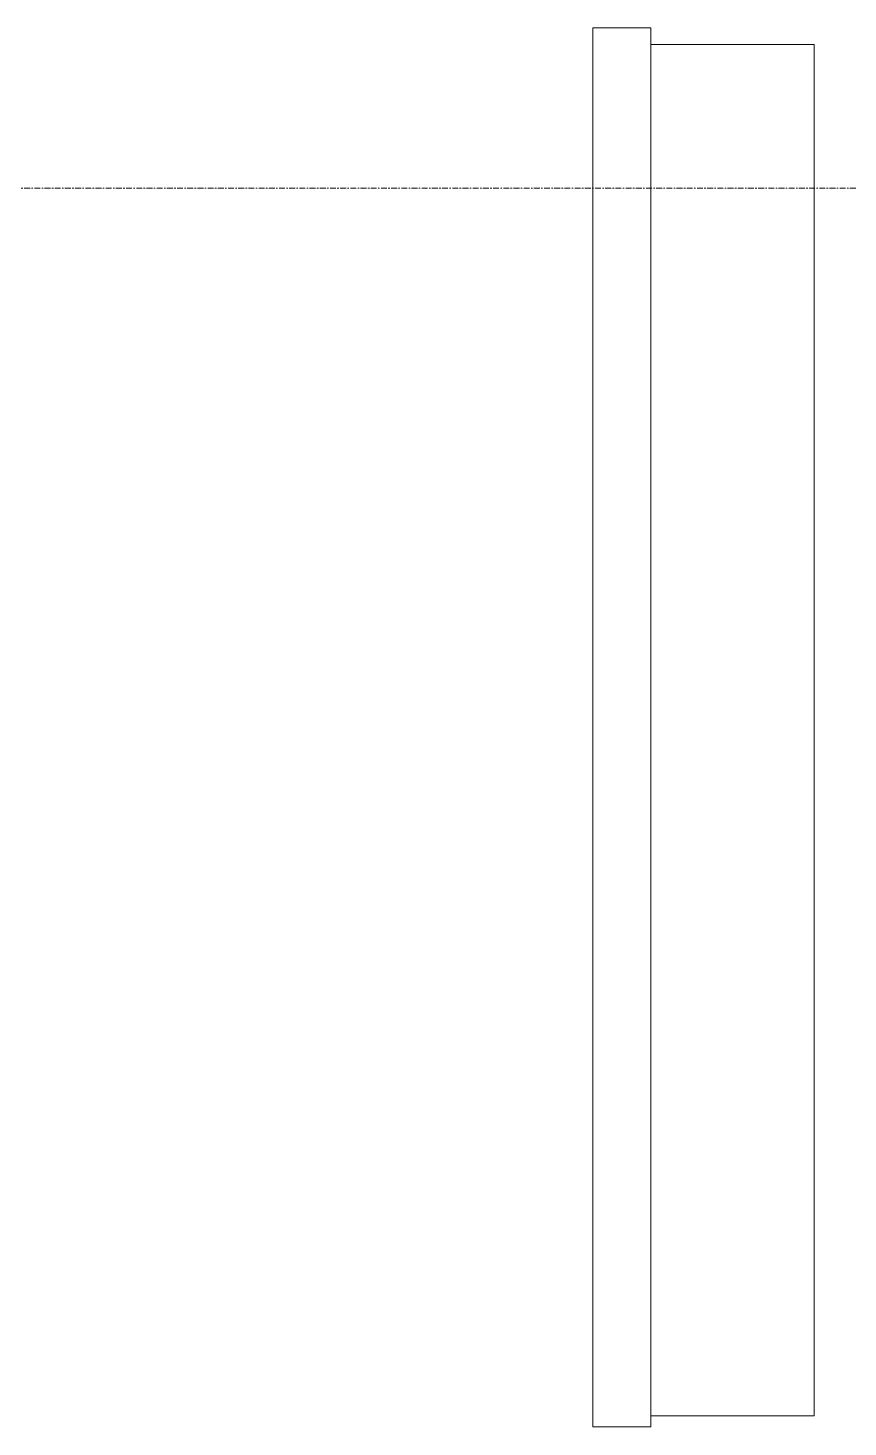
# Model space of a CAD drawing. Header units: inches. Extents: x 19712 to 27543, y -26063 to -18659.
# Drawn here: x 25593.9 to 25664.3, y -22649.3 to -22529.3 of the extents above; entities that cross this region are included whole.
import ezdxf

# ---------------------------------------------------------------- set-up
doc = ezdxf.new("R2010")
doc.units = ezdxf.units.IN
doc.header["$MEASUREMENT"] = 0
doc.linetypes.add('Grid Line 1_2_', pattern=[0.875, 0.5, -0.125, 0.125, -0.125])
for name, color, linetype, lineweight in [('A-WALL', 113, 'Continuous', 9), ('I-FURN', 30, 'Continuous', 9), ('S-GRID', 1, 'Continuous', 9)]:
    doc.layers.add(name, color=color, linetype=linetype, lineweight=lineweight)

# ---------------------------------------------------------------- blocks, each defined once
blk = doc.blocks.new('Furniture 1-Fur_ - Phase 10')
at = {"layer": 'I-FURN', "color": 7}
for p, q in [((25661.39, -22530.72), (25647.39, -22530.72)), ((25661.39, -22648.33), (25661.39, -22530.72)), ((25647.39, -22648.33), (25661.39, -22648.33))]:
    blk.add_line(p, q, dxfattribs=at)
blk = doc.blocks.new('Locker Rooms_Ryan_ifc-1-Site Plan - Phase 1')
at = {"layer": 'A-WALL', "color": 7}
for p, q in [((25642.39, -22529.3), (25642.39, -22649.3)), ((25647.39, -22529.3), (25642.39, -22529.3)), ((25647.39, -22649.3), (25647.39, -22529.3)), ((25642.39, -22649.3), (25647.39, -22649.3))]:
    blk.add_line(p, q, dxfattribs=at)
at = {"lineweight": 9}
blk.add_blockref('Furniture 1-Fur_ - Phase 10', (0, 0), dxfattribs=at)

msp = doc.modelspace()

# ---------------------------------------------------------------- linework, layer by layer
at = {"layer": 'S-GRID', "linetype": 'Grid Line 1_2_'}
msp.add_line((27542.721343, -22543.05281), (19848.989376, -22543.05281), dxfattribs=at)

# ---------------------------------------------------------------- block references
at = {"lineweight": 5}
msp.add_blockref('Locker Rooms_Ryan_ifc-1-Site Plan - Phase 1', (0, 0), dxfattribs=at)

doc.saveas('drawing.dxf')
